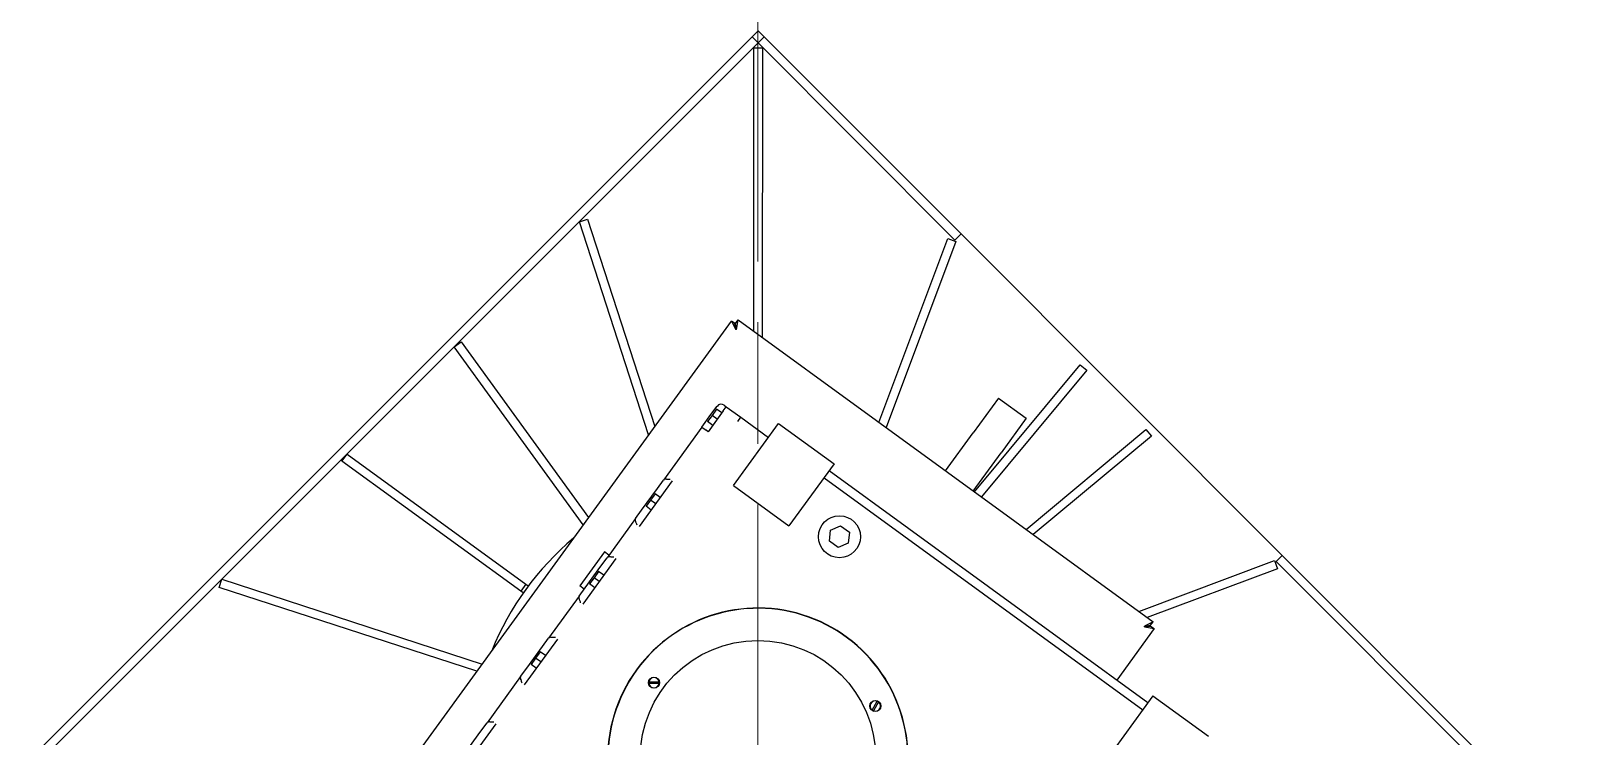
# Model space of a CAD drawing. Header units: millimetres. Extents: x 0 to 118900, y 0 to 84100.
# Drawn here: x 54339 to 56137, y 18805 to 19628 of the extents above; entities that cross this region are included whole.
import ezdxf

# ---------------------------------------------------------------- set-up
doc = ezdxf.new("R2010")
doc.units = ezdxf.units.MM
doc.header["$LTSCALE"] = 100
doc.linetypes.add('CHAIN', pattern=[0.3543, 0.2362, -0.0295, 0.0591, -0.0295])
doc.layers.add('4003-AREA-04.1_F-Foundation', color=7, linetype='Continuous', lineweight=25, true_color=0xadadad)
for name, color, linetype, lineweight in [('4003-AREA-04.1_T-Tank', 7, 'Continuous', 25), ('Center Mark', 7, 'Continuous', 18), ('Visible', 7, 'Continuous', 25)]:
    doc.layers.add(name, color=color, linetype=linetype, lineweight=lineweight)

msp = doc.modelspace()

# ---------------------------------------------------------------- linework, layer by layer
at = {"layer": '4003-AREA-04.1_F-Foundation'}
msp.add_circle((55187.91, 18779.59), 12250, dxfattribs=at)
at = {"layer": '4003-AREA-04.1_T-Tank'}
msp.add_circle((55187.91, 18779.59), 11950, dxfattribs=at)
at = {"layer": 'Center Mark', "linetype": 'CHAIN', "ltscale": 23.990969}
msp.add_line((55187.91, 31825.59), (55187.91, 5733.59), dxfattribs=at)
at = {"layer": 'Visible'}
for p, q in [((55181.12, 19621.05), (54346.46, 18786.94)), ((55188.18, 19613.98), (54353.52, 18779.87)), ((55181.12, 19621.05), (55188.19, 19628.12)), ((55188.19, 19628.12), (55181.12, 19621.05)), ((55188.18, 19613.98), (55181.12, 19621.05)), ((55195.26, 19621.05), (55188.18, 19613.98)), ((55188.18, 19613.98), (55417.92, 19384.09)), ((55188.19, 19628.12), (55195.26, 19621.05)), ((55195.26, 19621.05), (55424.99, 19391.16)), ((55183.07, 19277.65), (55183.18, 19608.09)), ((55183.18, 19608.09), (55193.18, 19608.09)), ((55193.18, 19608.09), (55193.07, 19270.39)), ((54979.56, 19405.34), (54989.08, 19408.42)), ((55060.26, 19156.7), (54979.56, 19405.34)), ((54989.08, 19408.42), (55067.53, 19166.69)), ((55329.21, 19171.41), (55409.49, 19385.89)), ((55418.85, 19382.39), (55337.6, 19165.3)), ((55409.49, 19385.89), (55418.85, 19382.39)), ((55424.99, 19391.16), (55417.92, 19384.09)), ((55424.99, 19391.16), (55799.64, 19016.27)), ((54693.18, 18651.8), (55156.91, 19289.62)), ((55156.91, 19289.62), (55162.06, 19279.7)), ((55160.95, 19286.68), (55156.91, 19289.62)), ((55161.94, 19286.84), (55164.88, 19290.88)), ((55163.04, 19279.85), (55164.88, 19290.88)), ((55164.88, 19290.88), (55649.03, 18938.88)), ((55162.06, 19279.7), (55160.95, 19286.68)), ((55163.04, 19279.85), (55161.94, 19286.84)), ((55163.04, 19279.85), (55162.06, 19279.7)), ((54833.41, 19259.35), (54841.5, 19265.22)), ((54984.05, 19051.87), (54833.41, 19259.35)), ((54841.5, 19265.22), (54990.23, 19060.37)), ((55440.57, 19090.45), (55564.12, 19238.65)), ((55564.12, 19238.65), (55571.81, 19232.24)), ((55571.81, 19232.24), (55448.67, 19084.55)), ((54339.38, 18779.87), (54763.79, 19204)), ((55468.7, 19199.81), (55439.3, 19159.37)), ((55468.7, 19199.81), (55501.05, 19176.29)), ((55147.49, 19184.84), (55129.85, 19160.57)), ((55133.15, 19180.42), (55140.21, 19190.13)), ((55139.66, 19186.82), (55134.36, 19179.54)), ((55145.72, 19182.41), (55139.66, 19186.82)), ((55147.49, 19184.84), (55151.01, 19189.69)), ((55148.59, 19191.45), (55151.01, 19189.69)), ((55151.01, 19189.69), (55168, 19177.34)), ((55122.57, 19165.86), (55077.7, 19104.16)), ((55122.57, 19165.86), (55133.15, 19180.42)), ((55122.57, 19165.86), (55127.42, 19162.34)), ((55134.36, 19179.54), (55129.07, 19172.26)), ((55135.14, 19167.85), (55129.07, 19172.26)), ((55140.43, 19175.13), (55134.36, 19179.54)), ((55159.48, 19097.61), (55212.11, 19170)), ((55164.47, 19172.49), (55168, 19177.34)), ((55168, 19177.34), (55200.35, 19153.82)), ((55212.11, 19170), (55276.82, 19122.95)), ((55501.05, 19176.29), (55471.65, 19135.85)), ((55500.82, 19046.64), (55640.81, 19163.19)), ((55640.81, 19163.19), (55647.21, 19155.51)), ((55129.85, 19160.57), (55127.42, 19162.34)), ((55406.95, 19114.88), (55439.3, 19159.37)), ((55647.21, 19155.51), (55509.17, 19040.57)), ((54702.51, 19126.32), (54708.39, 19134.41)), ((54708.39, 19134.41), (54917.06, 18982.69)), ((55439.31, 19091.36), (55471.65, 19135.85)), ((54911.18, 18974.6), (54702.51, 19126.32)), ((55276.82, 19122.95), (55224.19, 19050.56)), ((55643, 18844.36), (55270.94, 19114.86)), ((55088.04, 19103.07), (55049.34, 19049.84)), ((55052.24, 19069.14), (55070.58, 19094.36)), ((55070.58, 19094.36), (55077.7, 19104.16)), ((55159.48, 19097.61), (55224.19, 19050.56)), ((55265.06, 19106.77), (55637.12, 18836.27)), ((55062.62, 19080.86), (55057.33, 19073.59)), ((55063.4, 19069.18), (55057.33, 19073.59)), ((55067.91, 19088.14), (55062.62, 19080.86)), ((55068.69, 19076.45), (55062.62, 19080.86)), ((55073.98, 19083.73), (55067.91, 19088.14)), ((55045.11, 19059.33), (55011.84, 19013.57)), ((55045.11, 19059.33), (55052.24, 19069.14)), ((55271.48, 19032.87), (55272.81, 19045.5)), ((55272.81, 19045.5), (55284.41, 19050.67)), ((55284.41, 19050.67), (55294.69, 19043.2)), ((55294.69, 19043.2), (55293.36, 19030.57)), ((55008.82, 19020.47), (54980, 18980.83)), ((55014.08, 19016.64), (55008.82, 19020.47)), ((55281.75, 19025.4), (55271.48, 19032.87)), ((55293.36, 19030.57), (55281.75, 19025.4)), ((55022.18, 19012.48), (54983.47, 18959.25)), ((54986.38, 18978.55), (55004.71, 19003.77)), ((55004.71, 19003.77), (55011.84, 19013.57)), ((55632.42, 18950.96), (55790.86, 19010.14)), ((55790.86, 19010.14), (55794.36, 19000.77)), ((55799.64, 19016.27), (55792.56, 19009.2)), ((55792.56, 19009.2), (56022.3, 18779.32)), ((55799.64, 19016.27), (56029.37, 18786.39)), ((54559.21, 18978.84), (54562.3, 18988.35)), ((54562.3, 18988.35), (54866.04, 18889.55)), ((54996.76, 18990.28), (54991.47, 18983)), ((55002.05, 18997.56), (54996.76, 18990.28)), ((55002.83, 18985.87), (54996.76, 18990.28)), ((55008.12, 18993.15), (55002.05, 18997.56)), ((55794.36, 19000.77), (55642.12, 18943.91)), ((54859.85, 18881.05), (54559.21, 18978.84)), ((54917.06, 18982.69), (54911.18, 18974.6)), ((54914.04, 18972.52), (54911.18, 18974.6)), ((54917.06, 18982.69), (54919.92, 18980.61)), ((54979.25, 18968.74), (54943.63, 18919.75)), ((54979.25, 18968.74), (54986.38, 18978.55)), ((54985.26, 18977.01), (54980, 18980.83)), ((54997.53, 18978.59), (54991.47, 18983)), ((55650.29, 18930.91), (55606.6, 18870.82)), ((55649.03, 18938.88), (55639.1, 18933.74)), ((55639.1, 18933.74), (55646.09, 18934.84)), ((55639.26, 18932.75), (55639.1, 18933.74)), ((55639.26, 18932.75), (55646.25, 18933.85)), ((55639.26, 18932.75), (55650.29, 18930.91)), ((55646.09, 18934.84), (55649.03, 18938.88)), ((55646.25, 18933.85), (55650.29, 18930.91)), ((54953.96, 18918.66), (54915.26, 18865.43)), ((54936.5, 18909.94), (54943.63, 18919.75)), ((54918.17, 18884.73), (54936.5, 18909.94)), ((54928.55, 18896.45), (54923.25, 18889.17)), ((54933.84, 18903.73), (54928.55, 18896.45)), ((54934.61, 18892.04), (54928.55, 18896.45)), ((54939.9, 18899.32), (54933.84, 18903.73)), ((54911.04, 18874.92), (54918.17, 18884.73)), ((54929.32, 18884.76), (54923.25, 18889.17)), ((54911.04, 18874.92), (54871.89, 18821.07)), ((55060.42, 18868.73), (55060.6, 18868.74)), ((55060.62, 18866.74), (55060.44, 18866.74)), ((55060.6, 18868.74), (55072.56, 18868.86)), ((55072.58, 18866.86), (55060.62, 18866.74)), ((55072.56, 18868.86), (55072.73, 18868.87)), ((55072.75, 18866.87), (55072.58, 18866.86)), ((55321.16, 18835.84), (55327.03, 18846.26)), ((55328.77, 18845.28), (55322.9, 18834.86)), ((55327.03, 18846.26), (55327.11, 18846.41)), ((55328.86, 18845.43), (55328.77, 18845.28)), ((55648.88, 18852.45), (55592.36, 18774.71)), ((55648.88, 18852.45), (55713.58, 18805.4)), ((55321.07, 18835.68), (55321.16, 18835.84)), ((55322.9, 18834.86), (55322.81, 18834.7)), ((54882.22, 18819.98), (54843.52, 18766.75)), ((54846.42, 18786.05), (54864.76, 18811.27)), ((54864.76, 18811.27), (54871.89, 18821.07))]:
    msp.add_line(p, q, dxfattribs=at)
for centre, radius in [((55283.08, 19038.03), 24.5), ((55187.91, 18779.59), 137.5), ((55066.59, 18867.8), 6.5), ((55324.96, 18840.56), 6.5)]:
    msp.add_circle(centre, radius, dxfattribs=at)
for centre, radius, start, end in [((55187.91, 18779.59), 12796, 225.675698, 85.418923), ((55187.91, 18779.59), 12250, 248.674309, 61.10467), ((55187.91, 18779.59), 2654.3, 191.60929, 78.39071), ((55187.91, 18779.59), 2606, 191.09973, 78.90027), ((55187.91, 18779.59), 2600, 197.34214, 78.87433), ((55145.06, 19186.6), 6, 53.98117, 143.98117), ((55187.91, 18779.59), 335, 129.94652, 158.01581), ((55187.91, 18779.59), 175.28, 351.81529, 296.14704), ((55187.91, 18779.59), 175, 351.64162, 296.32072), ((55066.59, 18867.8), 6.24, 171.38355, 189.83446), ((55066.59, 18867.8), 6.06, 10.10316, 171.11486), ((55066.59, 18867.8), 6.06, 190.10316, 351.11486), ((55066.59, 18867.8), 6.24, 351.38355, 9.83446), ((55324.96, 18840.56), 6.06, 70.10316, 231.11486), ((55324.96, 18840.56), 6.06, 250.10316, 51.11486), ((55324.96, 18840.56), 6.24, 51.38355, 69.83446), ((55324.96, 18840.56), 6.24, 231.38355, 249.83446)]:
    msp.add_arc(centre, radius, start, end, dxfattribs=at)
for centre, start_param, end_param in [((55082.56, 19100.63), 5.4351232, 6.2831853), ((55049.96, 19055.8), 0, 0.8480621), ((55016.7, 19010.05), 5.4351232, 6.2831853), ((54984.1, 18965.22), 0, 0.8480621), ((54948.48, 18916.22), 5.4351232, 6.2831853), ((54915.89, 18871.39), 0, 0.8480621), ((54876.74, 18817.55), 5.4351232, 6.2831853)]:
    msp.add_ellipse(centre, major_axis=(-4.85, 3.53), ratio=0.5773503, start_param=start_param, end_param=end_param, dxfattribs=at)
for points, knots in [([(55085.61, 19104.84), (55084.95, 19104.85), (55084.22, 19104.85), (55082.83, 19104.89), (55082.15, 19104.93), (55081.34, 19105), (55081.1, 19105.03), (55080.88, 19105.07)], [0, 0, 0, 0, 0.19958644, 0.19958644, 0.39917289, 0.39917289, 0.48152383, 0.48152383, 0.48152383, 0.48152383]), ([(55046.91, 19051.6), (55046.71, 19052.19), (55046.5, 19052.82), (55046.06, 19054.06), (55045.84, 19054.65), (55045.5, 19055.46), (55045.37, 19055.76), (55045.23, 19056.04)], [0, 0, 0, 0, 0.18523769, 0.18523769, 0.37047538, 0.37047538, 0.48077172, 0.48077172, 0.48077172, 0.48077172]), ([(55019.75, 19014.25), (55019.09, 19014.26), (55018.36, 19014.27), (55016.96, 19014.31), (55016.29, 19014.34), (55015.48, 19014.42), (55015.24, 19014.44), (55015.01, 19014.48)], [0, 0, 0, 0, 0.19958644, 0.19958644, 0.39917289, 0.39917289, 0.48152383, 0.48152383, 0.48152383, 0.48152383]), ([(54981.05, 18961.01), (54980.85, 18961.6), (54980.63, 18962.24), (54980.2, 18963.47), (54979.98, 18964.06), (54979.64, 18964.87), (54979.51, 18965.17), (54979.37, 18965.45)], [0, 0, 0, 0, 0.18523769, 0.18523769, 0.37047538, 0.37047538, 0.48077172, 0.48077172, 0.48077172, 0.48077172]), ([(54951.54, 18920.42), (54950.92, 18920.43), (54950.25, 18920.44), (54948.94, 18920.48), (54948.31, 18920.5), (54947.44, 18920.57), (54947.11, 18920.61), (54946.8, 18920.66)], [0, 0, 0, 0, 0.18523769, 0.18523769, 0.37047538, 0.37047538, 0.48077172, 0.48077172, 0.48077172, 0.48077172]), ([(54912.83, 18867.19), (54912.64, 18867.77), (54912.42, 18868.41), (54911.98, 18869.64), (54911.76, 18870.24), (54911.43, 18871.04), (54911.29, 18871.35), (54911.15, 18871.62)], [0, 0, 0, 0, 0.18523769, 0.18523769, 0.37047538, 0.37047538, 0.48077172, 0.48077172, 0.48077172, 0.48077172]), ([(54879.8, 18821.75), (54879.13, 18821.76), (54878.41, 18821.77), (54877.01, 18821.81), (54876.34, 18821.84), (54875.53, 18821.92), (54875.29, 18821.94), (54875.06, 18821.98)], [0, 0, 0, 0, 0.19958644, 0.19958644, 0.39917289, 0.39917289, 0.48152383, 0.48152383, 0.48152383, 0.48152383])]:
    msp.add_open_spline(points, degree=3, knots=knots, dxfattribs=at)

doc.saveas('drawing.dxf')
